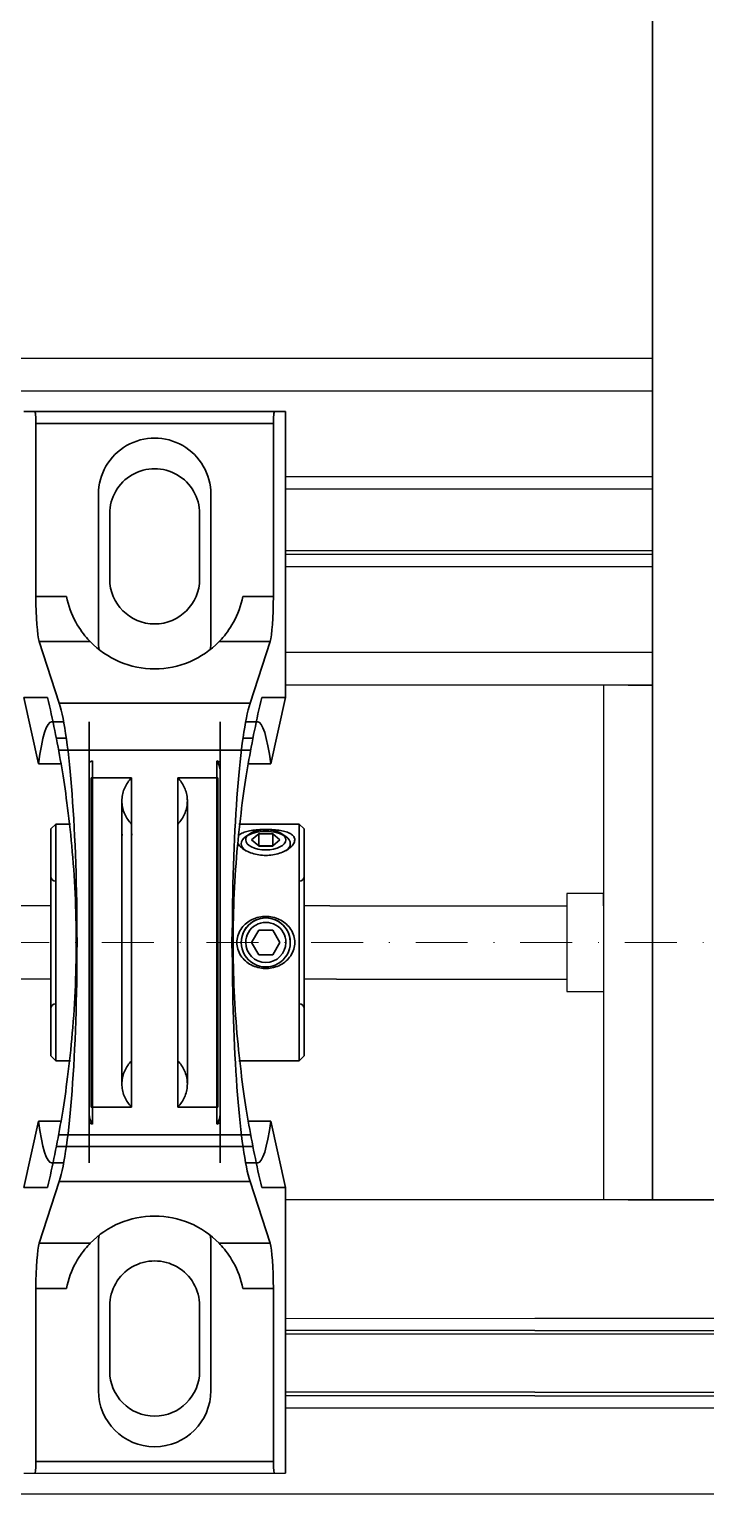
# Model space of a CAD drawing. Header units: millimetres. Extents: x -3183 to 3067, y 1033 to 2218.
# Drawn here: x -1580.4 to -1497.7, y 1729 to 1908.3 of the extents above; entities that cross this region are included whole.
import ezdxf

# ---------------------------------------------------------------- set-up
doc = ezdxf.new("R2010")
doc.units = ezdxf.units.MM
doc.linetypes.add('KRESKAKROPKA2', pattern=[12.7, 6.35, -3.175, 0, -3.175])
doc.layers.add('Kontury', color=7, linetype='Continuous', lineweight=35)
doc.layers.add('oś', color=7, linetype='KRESKAKROPKA2', lineweight=13)

msp = doc.modelspace()

# ---------------------------------------------------------------- linework, layer by layer
for p, q in [((-1504.18243, 1868.03585), (-1859.68243, 1868.03585)), ((-1504.18243, 1864.03585), (-1859.68243, 1864.03585)), ((-1504.18243, 1853.53585), (-1549.11076, 1853.53585)), ((-1504.18243, 1852.03585), (-1549.11076, 1852.03585)), ((-1504.18243, 1844.47824), (-1549.11076, 1844.47824)), ((-1504.18243, 1844.03585), (-1549.11076, 1844.03585)), ((-1504.18243, 1842.53585), (-1549.11076, 1842.53585)), ((-1504.18243, 1832.03585), (-1549.11076, 1832.03585)), ((-1510.18243, 1828.03585), (-1549.11076, 1828.03585)), ((-1507.18243, 1828.03585), (-1510.18243, 1828.03585)), ((-1510.18243, 1828.03585), (-1510.18243, 1765.03585)), ((-1510.18243, 1802.53585), (-1514.68243, 1802.53585)), ((-1514.68243, 1802.53585), (-1514.68243, 1790.53585)), ((-1510.18243, 1801.03585), (-1510.18243, 1802.53585)), ((-1577.81076, 1801.03585), (-1649.05806, 1801.03585)), ((-1543.67155, 1801.03585), (-1546.81076, 1801.03585)), ((-1543.67155, 1801.03585), (-1514.68243, 1801.03585)), ((-1577.81076, 1792.03585), (-1649.05806, 1792.03585)), ((-1542.85833, 1792.03585), (-1546.81076, 1792.03585)), ((-1542.85833, 1792.03585), (-1514.68243, 1792.03585)), ((-1514.68243, 1790.53585), (-1510.18243, 1790.53585)), ((-1518.57045, 1765.03585), (-1549.11076, 1765.03585)), ((-1510.18243, 1765.03585), (-1518.57045, 1765.03585)), ((-1507.18243, 1765.03585), (-1510.18243, 1765.03585)), ((-1518.57045, 1750.46956), (-1549.11076, 1750.44751)), ((-1447.51741, 1750.52085), (-1518.57045, 1750.46956)), ((-1518.57045, 1749.03585), (-1549.11076, 1749.03585)), ((-1549.11076, 1748.59346), (-1518.57045, 1748.59346)), ((-1518.57045, 1749.03585), (-1447.51741, 1749.03585)), ((-1518.57045, 1748.59346), (-1447.51741, 1748.59346)), ((-1518.57045, 1741.47824), (-1549.11076, 1741.47824)), ((-1518.57045, 1741.47824), (-1447.51741, 1741.47824)), ((-1518.57045, 1741.03585), (-1549.11076, 1741.03585)), ((-1549.11076, 1739.53585), (-1518.57045, 1739.53585)), ((-1518.57045, 1741.03585), (-1447.51741, 1741.03585)), ((-1518.57045, 1739.53585), (-1447.51741, 1739.53585)), ((-1581.11076, 1731.53585), (-1549.11076, 1731.53585)), ((-1629.3529, 1729.03585), (-1518.57045, 1729.03585)), ((-1518.57045, 1729.03585), (-1447.51741, 1729.03585))]:
    msp.add_line(p, q)
at = {"layer": 'Kontury'}
for p, q in [((-1504.18243, 1765.03585), (-1504.18243, 2142.31257)), ((-1579.78537, 1861.53585), (-1581.11076, 1861.53585)), ((-1579.78537, 1861.53585), (-1550.43615, 1861.53585)), ((-1549.11076, 1861.53585), (-1550.43615, 1861.53585)), ((-1549.11076, 1861.53585), (-1549.11076, 1826.53585)), ((-1579.63811, 1860.08585), (-1550.58342, 1860.08585)), ((-1579.63811, 1838.90605), (-1579.63811, 1860.08585)), ((-1550.58342, 1860.08585), (-1550.58342, 1838.90605)), ((-1571.98576, 1851.41085), (-1571.98576, 1851.41085)), ((-1571.98576, 1833.41085), (-1571.98576, 1851.41085)), ((-1558.23576, 1851.41085), (-1558.23576, 1851.41085)), ((-1558.23576, 1833.41085), (-1558.23576, 1851.41085)), ((-1570.61076, 1841.03585), (-1570.61076, 1849.03585)), ((-1570.61076, 1849.03585), (-1570.61076, 1849.03585)), ((-1559.61076, 1849.03585), (-1559.61076, 1841.03585)), ((-1559.61076, 1849.03585), (-1559.61076, 1849.03585)), ((-1570.61076, 1841.03585), (-1570.61076, 1841.03585)), ((-1559.61076, 1841.03585), (-1559.61076, 1841.03585)), ((-1579.63811, 1838.90605), (-1575.90261, 1838.90605)), ((-1575.81213, 1838.49042), (-1575.90261, 1838.90605)), ((-1575.7045, 1838.07421), (-1575.81213, 1838.49042)), ((-1575.58033, 1837.66123), (-1575.7045, 1838.07421)), ((-1554.51702, 1838.07421), (-1554.6412, 1837.66123)), ((-1554.4094, 1838.49042), (-1554.51702, 1838.07421)), ((-1554.31892, 1838.90605), (-1554.4094, 1838.49042)), ((-1554.31892, 1838.90605), (-1550.58342, 1838.90605)), ((-1575.44054, 1837.25509), (-1575.58033, 1837.66123)), ((-1575.28685, 1836.85895), (-1575.44054, 1837.25509)), ((-1575.1211, 1836.4759), (-1575.28685, 1836.85895)), ((-1574.94535, 1836.10841), (-1575.1211, 1836.4759)), ((-1574.76223, 1835.75866), (-1574.94535, 1836.10841)), ((-1555.27618, 1836.10841), (-1555.4593, 1835.75866)), ((-1555.10043, 1836.4759), (-1555.27618, 1836.10841)), ((-1554.93468, 1836.85895), (-1555.10043, 1836.4759)), ((-1554.78099, 1837.25509), (-1554.93468, 1836.85895)), ((-1554.6412, 1837.66123), (-1554.78099, 1837.25509)), ((-1574.57446, 1835.42884), (-1574.76223, 1835.75866)), ((-1574.38499, 1835.12079), (-1574.57446, 1835.42884)), ((-1574.19699, 1834.83583), (-1574.38499, 1835.12079)), ((-1574.01149, 1834.57233), (-1574.19699, 1834.83583)), ((-1573.82444, 1834.3224), (-1574.01149, 1834.57233)), ((-1573.63929, 1834.08861), (-1573.82444, 1834.3224)), ((-1556.39709, 1834.3224), (-1556.58224, 1834.08861)), ((-1556.21004, 1834.57233), (-1556.39709, 1834.3224)), ((-1556.02454, 1834.83583), (-1556.21004, 1834.57233)), ((-1555.83654, 1835.12079), (-1556.02454, 1834.83583)), ((-1555.64707, 1835.42884), (-1555.83654, 1835.12079)), ((-1555.4593, 1835.75866), (-1555.64707, 1835.42884)), ((-1579.22618, 1833.37449), (-1573.00402, 1833.37449)), ((-1576.79114, 1825.81496), (-1579.22618, 1833.37449)), ((-1573.46022, 1833.87443), (-1573.63929, 1834.08861)), ((-1573.29168, 1833.68248), (-1573.46022, 1833.87443)), ((-1573.13819, 1833.51518), (-1573.29168, 1833.68248)), ((-1573.00411, 1833.37455), (-1573.13819, 1833.51518)), ((-1571.98576, 1833.41085), (-1571.98576, 1833.41085)), ((-1558.23576, 1833.41085), (-1558.23576, 1833.41085)), ((-1557.08334, 1833.51518), (-1557.2175, 1833.37449)), ((-1557.2175, 1833.37449), (-1550.99535, 1833.37449)), ((-1556.92984, 1833.68248), (-1557.08334, 1833.51518)), ((-1556.76131, 1833.87443), (-1556.92984, 1833.68248)), ((-1556.58224, 1834.08861), (-1556.76131, 1833.87443)), ((-1550.99535, 1833.37449), (-1553.43039, 1825.81496)), ((-1504.18243, 1828.03585), (-1507.18243, 1828.03585)), ((-1581.11076, 1826.53585), (-1579.33683, 1818.40585)), ((-1578.21966, 1826.53585), (-1581.11076, 1826.53585)), ((-1576.79114, 1825.81496), (-1553.43039, 1825.81496)), ((-1549.11076, 1826.53585), (-1552.00187, 1826.53585)), ((-1550.88469, 1818.40585), (-1549.11076, 1826.53585)), ((-1577.72873, 1823.53585), (-1576.24477, 1823.53585)), ((-1573.11076, 1823.53585), (-1573.11076, 1769.53585)), ((-1557.11076, 1769.53585), (-1557.11076, 1823.53585)), ((-1553.97676, 1823.53585), (-1552.4928, 1823.53585)), ((-1575.91907, 1821.53585), (-1577.13726, 1821.53585)), ((-1576.86164, 1820.08585), (-1553.35988, 1820.08585)), ((-1553.08427, 1821.53585), (-1554.30246, 1821.53585)), ((-1576.56357, 1818.40585), (-1579.33683, 1818.40585)), ((-1576.4835, 1817.93135), (-1576.56357, 1818.40583)), ((-1572.71999, 1818.76982), (-1572.71999, 1774.30187)), ((-1572.71999, 1774.30187), (-1572.71999, 1818.76982)), ((-1557.50154, 1818.76982), (-1557.50154, 1774.30187)), ((-1557.50154, 1818.76982), (-1557.50154, 1774.30187)), ((-1553.65796, 1818.40583), (-1553.73803, 1817.93135)), ((-1550.88469, 1818.40585), (-1553.65796, 1818.40585)), ((-1576.40272, 1817.44149), (-1576.4835, 1817.93135)), ((-1576.3216, 1816.93735), (-1576.40272, 1817.44149)), ((-1576.24049, 1816.42021), (-1576.3216, 1816.93735)), ((-1576.15975, 1815.8914), (-1576.24049, 1816.42021)), ((-1573.11076, 1796.53585), (-1573.11076, 1817.58223)), ((-1572.86076, 1816.6927), (-1567.93919, 1816.6927)), ((-1572.86076, 1776.37899), (-1572.86076, 1816.6927)), ((-1568.1881, 1816.41966), (-1568.30283, 1816.27481)), ((-1568.0668, 1816.55906), (-1568.1881, 1816.41966)), ((-1567.93919, 1816.6927), (-1568.0668, 1816.55906)), ((-1567.93919, 1776.37899), (-1567.93919, 1816.6927)), ((-1567.93919, 1816.6927), (-1567.93919, 1776.37899)), ((-1562.28234, 1816.6927), (-1562.28234, 1776.37899)), ((-1562.15473, 1816.55906), (-1562.28234, 1816.6927)), ((-1562.28234, 1816.6927), (-1557.36076, 1816.6927)), ((-1562.28234, 1816.6927), (-1562.28234, 1776.37899)), ((-1562.03343, 1816.41966), (-1562.15473, 1816.55906)), ((-1561.9187, 1816.27481), (-1562.03343, 1816.41966)), ((-1561.06094, 1816.67885), (-1561.07036, 1816.67137)), ((-1561.05067, 1816.68591), (-1561.06094, 1816.67885)), ((-1561.03962, 1816.69251), (-1561.05067, 1816.68591)), ((-1561.02787, 1816.69865), (-1561.03962, 1816.69251)), ((-1561.01548, 1816.70431), (-1561.02787, 1816.69865)), ((-1561.00253, 1816.70945), (-1561.01548, 1816.70431)), ((-1560.62352, 1816.70526), (-1560.64304, 1816.71041)), ((-1560.60408, 1816.69963), (-1560.62352, 1816.70526)), ((-1560.58482, 1816.69354), (-1560.60408, 1816.69963)), ((-1560.56582, 1816.68699), (-1560.58482, 1816.69354)), ((-1560.54719, 1816.68002), (-1560.56582, 1816.68699)), ((-1560.52899, 1816.67263), (-1560.54719, 1816.68002)), ((-1557.36076, 1816.6927), (-1557.36076, 1776.37899)), ((-1557.11076, 1817.58223), (-1557.11076, 1796.53585)), ((-1553.98104, 1816.42021), (-1554.06178, 1815.8914)), ((-1553.89993, 1816.93735), (-1553.98104, 1816.42021)), ((-1553.81881, 1817.44149), (-1553.89993, 1816.93735)), ((-1553.73803, 1817.93135), (-1553.81881, 1817.44149)), ((-1576.07952, 1815.35078), (-1576.15975, 1815.8914)), ((-1575.99887, 1814.79092), (-1576.07952, 1815.35078)), ((-1575.91796, 1814.21108), (-1575.99887, 1814.79092)), ((-1569.04266, 1814.59927), (-1569.07241, 1814.4169)), ((-1569.00452, 1814.78008), (-1569.04266, 1814.59927)), ((-1568.95807, 1814.95893), (-1569.00452, 1814.78008)), ((-1568.90341, 1815.13544), (-1568.95807, 1814.95893)), ((-1568.84065, 1815.30924), (-1568.90341, 1815.13544)), ((-1568.76994, 1815.47996), (-1568.84065, 1815.30924)), ((-1568.69142, 1815.64723), (-1568.76994, 1815.47996)), ((-1568.60525, 1815.81069), (-1568.69142, 1815.64723)), ((-1568.51163, 1815.97001), (-1568.60525, 1815.81069)), ((-1568.41075, 1816.12482), (-1568.51163, 1815.97001)), ((-1568.30283, 1816.27481), (-1568.41075, 1816.12482)), ((-1561.81077, 1816.12482), (-1561.9187, 1816.27481)), ((-1561.7099, 1815.97001), (-1561.81077, 1816.12482)), ((-1561.61627, 1815.81069), (-1561.7099, 1815.97001)), ((-1561.53011, 1815.64723), (-1561.61627, 1815.81069)), ((-1561.45159, 1815.47996), (-1561.53011, 1815.64723)), ((-1561.38088, 1815.30924), (-1561.45159, 1815.47996)), ((-1561.31812, 1815.13544), (-1561.38088, 1815.30924)), ((-1561.26346, 1814.95893), (-1561.31812, 1815.13544)), ((-1561.21701, 1814.78008), (-1561.26346, 1814.95893)), ((-1561.17887, 1814.59927), (-1561.21701, 1814.78008)), ((-1561.14912, 1814.4169), (-1561.17887, 1814.59927)), ((-1554.22266, 1814.79092), (-1554.30357, 1814.21108)), ((-1554.14201, 1815.35078), (-1554.22266, 1814.79092)), ((-1554.06178, 1815.8914), (-1554.14201, 1815.35078)), ((-1575.83714, 1813.61186), (-1575.91796, 1814.21108)), ((-1575.75678, 1812.99393), (-1575.83714, 1813.61186)), ((-1575.67722, 1812.35809), (-1575.75678, 1812.99393)), ((-1569.1065, 1814.04901), (-1569.11076, 1813.86428)), ((-1569.11076, 1813.86428), (-1569.1065, 1813.67954)), ((-1569.11076, 1813.86428), (-1569.11076, 1779.20742)), ((-1569.11076, 1779.20742), (-1569.11076, 1813.86428)), ((-1569.0937, 1814.23335), (-1569.1065, 1814.04901)), ((-1569.1065, 1813.67954), (-1569.0937, 1813.4952)), ((-1569.07241, 1814.4169), (-1569.0937, 1814.23335)), ((-1569.0937, 1813.4952), (-1569.07241, 1813.31165)), ((-1569.07241, 1813.31165), (-1569.04266, 1813.12928)), ((-1569.04266, 1813.12928), (-1569.00452, 1812.94847)), ((-1569.00452, 1812.94847), (-1568.95807, 1812.76962)), ((-1561.26346, 1812.76962), (-1561.21701, 1812.94847)), ((-1561.21701, 1812.94847), (-1561.17887, 1813.12928)), ((-1561.17887, 1813.12928), (-1561.14912, 1813.31165)), ((-1561.12783, 1814.23335), (-1561.14912, 1814.4169)), ((-1561.14912, 1813.31165), (-1561.12783, 1813.4952)), ((-1561.11503, 1814.04901), (-1561.12783, 1814.23335)), ((-1561.12783, 1813.4952), (-1561.11503, 1813.67954)), ((-1561.11076, 1813.86428), (-1561.11503, 1814.04901)), ((-1561.11503, 1813.67954), (-1561.11076, 1813.86428)), ((-1561.11076, 1813.9922), (-1561.11035, 1814.00112)), ((-1561.11032, 1813.98299), (-1561.11076, 1813.9922)), ((-1561.11076, 1779.20742), (-1561.11076, 1813.86428)), ((-1561.11076, 1779.20742), (-1561.11076, 1813.86428)), ((-1561.11035, 1814.00112), (-1561.10909, 1814.01012)), ((-1561.10899, 1813.97366), (-1561.11032, 1813.98299)), ((-1561.10909, 1814.01012), (-1561.107, 1814.01918)), ((-1561.10677, 1813.96425), (-1561.10899, 1813.97366)), ((-1561.107, 1814.01918), (-1561.10406, 1814.02825)), ((-1561.10365, 1813.9548), (-1561.10677, 1813.96425)), ((-1561.10406, 1814.02825), (-1561.10028, 1814.03729)), ((-1561.09963, 1813.94535), (-1561.10365, 1813.9548)), ((-1561.10028, 1814.03729), (-1561.09564, 1814.04628)), ((-1561.09471, 1813.93595), (-1561.09963, 1813.94535)), ((-1561.09564, 1814.04628), (-1561.09015, 1814.05516)), ((-1561.08888, 1813.92663), (-1561.09471, 1813.93595)), ((-1554.46475, 1812.99393), (-1554.54431, 1812.35809)), ((-1554.38438, 1813.61186), (-1554.46475, 1812.99393)), ((-1554.30357, 1814.21108), (-1554.38438, 1813.61186)), ((-1577.21076, 1811.03585), (-1577.81076, 1810.43585)), ((-1577.21076, 1796.53585), (-1577.21076, 1811.03585)), ((-1577.21076, 1811.03585), (-1577.21076, 1796.53585)), ((-1575.41554, 1811.03585), (-1577.21076, 1811.03585)), ((-1575.59882, 1811.70512), (-1575.67722, 1812.35809)), ((-1575.52195, 1811.03585), (-1575.59882, 1811.70512)), ((-1575.45025, 1810.38204), (-1575.52195, 1811.03585)), ((-1568.95807, 1812.76962), (-1568.90341, 1812.59311)), ((-1568.90341, 1812.59311), (-1568.84065, 1812.41931)), ((-1568.84065, 1812.41931), (-1568.76994, 1812.24859)), ((-1568.76994, 1812.24859), (-1568.69142, 1812.08132)), ((-1568.69142, 1812.08132), (-1568.60525, 1811.91786)), ((-1568.60525, 1811.91786), (-1568.51163, 1811.75855)), ((-1568.51163, 1811.75855), (-1568.41075, 1811.60373)), ((-1568.41075, 1811.60373), (-1568.30283, 1811.45374)), ((-1568.30283, 1811.45374), (-1568.1881, 1811.30889)), ((-1568.1881, 1811.30889), (-1568.0668, 1811.16949)), ((-1568.0668, 1811.16949), (-1567.93919, 1811.03585)), ((-1567.93919, 1796.53585), (-1567.93919, 1811.03585)), ((-1567.93919, 1811.03585), (-1567.93919, 1796.53585)), ((-1562.28234, 1811.03585), (-1562.15473, 1811.16949)), ((-1562.28234, 1796.53585), (-1562.28234, 1811.03585)), ((-1562.28234, 1811.03585), (-1562.28234, 1796.53585)), ((-1562.15473, 1811.16949), (-1562.03343, 1811.30889)), ((-1562.03343, 1811.30889), (-1561.9187, 1811.45374)), ((-1561.9187, 1811.45374), (-1561.81077, 1811.60373)), ((-1561.81077, 1811.60373), (-1561.7099, 1811.75855)), ((-1561.7099, 1811.75855), (-1561.61627, 1811.91786)), ((-1561.61627, 1811.91786), (-1561.53011, 1812.08132)), ((-1561.53011, 1812.08132), (-1561.45159, 1812.24859)), ((-1561.45159, 1812.24859), (-1561.38088, 1812.41931)), ((-1561.38088, 1812.41931), (-1561.31812, 1812.59311)), ((-1561.31812, 1812.59311), (-1561.26346, 1812.76962)), ((-1547.41076, 1811.03585), (-1554.80599, 1811.03585)), ((-1554.69958, 1811.03585), (-1554.77128, 1810.38204)), ((-1554.6227, 1811.70512), (-1554.69958, 1811.03585)), ((-1554.54431, 1812.35809), (-1554.6227, 1811.70512)), ((-1547.41076, 1796.53585), (-1547.41076, 1811.03585)), ((-1547.41076, 1811.03585), (-1547.41076, 1796.53585)), ((-1546.81076, 1810.43585), (-1547.41076, 1811.03585)), ((-1577.81076, 1810.43585), (-1577.81076, 1796.53585)), ((-1575.38053, 1809.715), (-1575.45025, 1810.38204)), ((-1575.3131, 1809.03559), (-1575.38053, 1809.715)), ((-1569.19868, 1809.73081), (-1568.9997, 1809.7114)), ((-1568.00408, 1809.71741), (-1567.80782, 1809.73811)), ((-1554.841, 1809.715), (-1554.90843, 1809.03559)), ((-1554.7692, 1809.66887), (-1554.85519, 1809.58258)), ((-1554.77128, 1810.38204), (-1554.841, 1809.715)), ((-1554.66886, 1809.75003), (-1554.7692, 1809.66887)), ((-1554.55516, 1809.82585), (-1554.66886, 1809.75003)), ((-1554.4294, 1809.8961), (-1554.55516, 1809.82585)), ((-1554.29286, 1809.96062), (-1554.4294, 1809.8961)), ((-1554.14723, 1810.01936), (-1554.29286, 1809.96062)), ((-1553.99439, 1810.07239), (-1554.14723, 1810.01936)), ((-1553.83491, 1810.12014), (-1553.99439, 1810.07239)), ((-1553.51833, 1809.803), (-1553.96025, 1809.49051)), ((-1553.6648, 1810.16411), (-1553.83491, 1810.12014)), ((-1553.48453, 1810.20423), (-1553.6648, 1810.16411)), ((-1553.29516, 1810.24027), (-1553.48453, 1810.20423)), ((-1553.0979, 1810.27212), (-1553.29516, 1810.24027)), ((-1552.37679, 1809.84322), (-1553.24282, 1809.09322)), ((-1552.89412, 1810.29974), (-1553.0979, 1810.27212)), ((-1552.68519, 1810.32312), (-1552.89412, 1810.29974)), ((-1552.47246, 1810.3423), (-1552.68519, 1810.32312)), ((-1552.25748, 1810.35738), (-1552.47246, 1810.3423)), ((-1552.37679, 1808.32767), (-1552.37679, 1809.84322)), ((-1550.64474, 1809.84322), (-1552.37679, 1809.84322)), ((-1552.04185, 1810.36845), (-1552.25748, 1810.35738)), ((-1551.8272, 1810.37563), (-1552.04185, 1810.36845)), ((-1551.61522, 1810.37914), (-1551.8272, 1810.37563)), ((-1551.40631, 1810.37914), (-1551.61522, 1810.37914)), ((-1551.19433, 1810.37563), (-1551.40631, 1810.37914)), ((-1550.97968, 1810.36845), (-1551.19433, 1810.37563)), ((-1550.76405, 1810.35738), (-1550.97968, 1810.36845)), ((-1550.54907, 1810.3423), (-1550.76405, 1810.35738)), ((-1550.64474, 1808.32767), (-1550.64474, 1809.84322)), ((-1549.77871, 1809.09322), (-1550.64474, 1809.84322)), ((-1550.33634, 1810.32312), (-1550.54907, 1810.3423)), ((-1550.12741, 1810.29974), (-1550.33634, 1810.32312)), ((-1549.92363, 1810.27212), (-1550.12741, 1810.29974)), ((-1549.72637, 1810.24027), (-1549.92363, 1810.27212)), ((-1549.53699, 1810.20423), (-1549.72637, 1810.24027)), ((-1549.35673, 1810.16411), (-1549.53699, 1810.20423)), ((-1549.06127, 1809.49051), (-1549.5032, 1809.803)), ((-1549.18662, 1810.12014), (-1549.35673, 1810.16411)), ((-1549.02714, 1810.07239), (-1549.18662, 1810.12014)), ((-1548.8743, 1810.01936), (-1549.02714, 1810.07239)), ((-1548.72867, 1809.96062), (-1548.8743, 1810.01936)), ((-1548.59213, 1809.8961), (-1548.72867, 1809.96062)), ((-1548.46636, 1809.82585), (-1548.59213, 1809.8961)), ((-1548.35267, 1809.75003), (-1548.46636, 1809.82585)), ((-1548.25233, 1809.66887), (-1548.35267, 1809.75003)), ((-1548.16634, 1809.58258), (-1548.25233, 1809.66887)), ((-1548.09535, 1809.4916), (-1548.16634, 1809.58258)), ((-1548.03998, 1809.39648), (-1548.09535, 1809.4916)), ((-1548.00066, 1809.29781), (-1548.03998, 1809.39648)), ((-1547.97726, 1809.19643), (-1548.00066, 1809.29781)), ((-1546.81076, 1810.43585), (-1546.81076, 1796.53585)), ((-1575.24822, 1808.3447), (-1575.3131, 1809.03559)), ((-1575.18616, 1807.64328), (-1575.24822, 1808.3447)), ((-1575.12715, 1806.93231), (-1575.18616, 1807.64328)), ((-1555.03537, 1807.64328), (-1555.09438, 1806.93231)), ((-1554.9733, 1808.3447), (-1555.03537, 1807.64328)), ((-1554.90843, 1809.03559), (-1554.9733, 1808.3447)), ((-1554.94134, 1808.68509), (-1554.90859, 1808.62208)), ((-1554.90859, 1808.62208), (-1554.82792, 1808.50034)), ((-1554.82792, 1808.50034), (-1554.7304, 1808.37946)), ((-1554.7304, 1808.37946), (-1554.61693, 1808.26058)), ((-1554.61693, 1808.26058), (-1554.48893, 1808.14487)), ((-1554.48893, 1808.14487), (-1554.34796, 1808.03352)), ((-1554.34796, 1808.03352), (-1554.19582, 1807.92767)), ((-1554.19582, 1807.92767), (-1554.04703, 1807.83544)), ((-1554.04703, 1807.83544), (-1553.8922, 1807.74935)), ((-1553.8922, 1807.74935), (-1553.72804, 1807.66756)), ((-1553.72804, 1807.66756), (-1553.55359, 1807.58991)), ((-1553.55359, 1807.58991), (-1553.36986, 1807.51737)), ((-1553.36986, 1807.51737), (-1553.17795, 1807.45082)), ((-1553.24282, 1809.09322), (-1552.37679, 1808.34322)), ((-1553.17795, 1807.45082), (-1552.97914, 1807.39093)), ((-1552.37679, 1808.34322), (-1550.64474, 1808.34322)), ((-1552.37679, 1808.32767), (-1550.64474, 1808.32767)), ((-1550.64474, 1808.34322), (-1549.77871, 1809.09322)), ((-1550.04239, 1807.39093), (-1549.84358, 1807.45082)), ((-1549.84358, 1807.45082), (-1549.65167, 1807.51737)), ((-1549.65167, 1807.51737), (-1549.46794, 1807.58991)), ((-1549.46794, 1807.58991), (-1549.29349, 1807.66756)), ((-1549.29349, 1807.66756), (-1549.12933, 1807.74935)), ((-1549.12933, 1807.74935), (-1548.9745, 1807.83544)), ((-1549.06127, 1807.75846), (-1548.72913, 1807.99332)), ((-1548.9745, 1807.83544), (-1548.82571, 1807.92767)), ((-1548.82571, 1807.92767), (-1548.67357, 1808.03352)), ((-1548.67357, 1808.03352), (-1548.5326, 1808.14487)), ((-1548.5326, 1808.14487), (-1548.4046, 1808.26058)), ((-1548.4046, 1808.26058), (-1548.29113, 1808.37946)), ((-1548.29113, 1808.37946), (-1548.19361, 1808.50034)), ((-1548.19361, 1808.50034), (-1548.11294, 1808.62208)), ((-1548.11294, 1808.62208), (-1548.04986, 1808.74343)), ((-1548.04986, 1808.74343), (-1548.00502, 1808.86315)), ((-1548.00502, 1808.86315), (-1547.97834, 1808.98011)), ((-1547.97834, 1808.98011), (-1547.96951, 1809.09322)), ((-1547.96951, 1809.09322), (-1547.97726, 1809.19643)), ((-1575.07142, 1806.2126), (-1575.12715, 1806.93231)), ((-1575.01916, 1805.48496), (-1575.07142, 1806.2126)), ((-1555.15011, 1806.2126), (-1555.20236, 1805.48496)), ((-1555.09438, 1806.93231), (-1555.15011, 1806.2126)), ((-1552.97914, 1807.39093), (-1552.77477, 1807.33834)), ((-1552.77477, 1807.33834), (-1552.56609, 1807.29356)), ((-1552.56609, 1807.29356), (-1552.35455, 1807.25686)), ((-1552.35455, 1807.25686), (-1552.14168, 1807.22845)), ((-1552.14168, 1807.22845), (-1551.929, 1807.20847)), ((-1551.929, 1807.20847), (-1551.71815, 1807.19669)), ((-1551.71815, 1807.19669), (-1551.51076, 1807.19283)), ((-1551.51076, 1807.19283), (-1551.30337, 1807.19669)), ((-1551.30337, 1807.19669), (-1551.09252, 1807.20847)), ((-1551.09252, 1807.20847), (-1550.87985, 1807.22845)), ((-1550.87985, 1807.22845), (-1550.66697, 1807.25686)), ((-1550.66697, 1807.25686), (-1550.45544, 1807.29356)), ((-1550.45544, 1807.29356), (-1550.24676, 1807.33834)), ((-1550.24676, 1807.33834), (-1550.04239, 1807.39093)), ((-1577.21076, 1796.53585), (-1577.21076, 1804.03585)), ((-1577.21076, 1804.03585), (-1577.21076, 1796.53585)), ((-1574.97056, 1804.75046), (-1575.01916, 1805.48496)), ((-1574.92581, 1804.01014), (-1574.97056, 1804.75046)), ((-1574.88506, 1803.2651), (-1574.92581, 1804.01014)), ((-1555.29572, 1804.01014), (-1555.33647, 1803.2651)), ((-1555.25096, 1804.75046), (-1555.29572, 1804.01014)), ((-1555.20236, 1805.48496), (-1555.25096, 1804.75046)), ((-1547.41076, 1796.53585), (-1547.41076, 1804.03585)), ((-1547.41076, 1796.53585), (-1547.41076, 1804.03585)), ((-1574.84841, 1802.51647), (-1574.88506, 1803.2651)), ((-1574.81599, 1801.76537), (-1574.84841, 1802.51647)), ((-1555.37312, 1802.51647), (-1555.40554, 1801.76537)), ((-1555.33647, 1803.2651), (-1555.37312, 1802.51647)), ((-1574.78789, 1801.01293), (-1574.81599, 1801.76537)), ((-1574.76414, 1800.26029), (-1574.78789, 1801.01293)), ((-1574.74476, 1799.50864), (-1574.76414, 1800.26029)), ((-1555.45739, 1800.26029), (-1555.47677, 1799.50864)), ((-1555.43364, 1801.01293), (-1555.45739, 1800.26029)), ((-1555.40554, 1801.76537), (-1555.43364, 1801.01293)), ((-1574.72978, 1798.75917), (-1574.74476, 1799.50864)), ((-1574.71917, 1798.01307), (-1574.72978, 1798.75917)), ((-1555.49175, 1798.75917), (-1555.50236, 1798.01307)), ((-1555.47677, 1799.50864), (-1555.49175, 1798.75917)), ((-1554.45287, 1798.30476), (-1554.32096, 1798.47026)), ((-1554.32096, 1798.47026), (-1554.17995, 1798.62543)), ((-1554.17995, 1798.62543), (-1554.03163, 1798.76958)), ((-1554.03163, 1798.76958), (-1553.87734, 1798.90239)), ((-1553.87734, 1798.90239), (-1553.7135, 1799.02728)), ((-1553.7135, 1799.02728), (-1553.53962, 1799.14439)), ((-1553.53962, 1799.14439), (-1553.35668, 1799.25253)), ((-1553.35668, 1799.25253), (-1553.16576, 1799.35072)), ((-1553.16576, 1799.35072), (-1552.96815, 1799.43826)), ((-1552.96815, 1799.43826), (-1552.76511, 1799.51452)), ((-1552.76511, 1799.51452), (-1552.55791, 1799.579)), ((-1552.55791, 1799.579), (-1552.34794, 1799.63154)), ((-1552.34794, 1799.63154), (-1552.13671, 1799.67202)), ((-1552.13671, 1799.67202), (-1551.92571, 1799.70042)), ((-1551.92571, 1799.70042), (-1551.71653, 1799.71712)), ((-1551.71653, 1799.71712), (-1551.51076, 1799.72258)), ((-1551.51076, 1799.72258), (-1551.305, 1799.71712)), ((-1551.305, 1799.71712), (-1551.09582, 1799.70042)), ((-1551.09582, 1799.70042), (-1550.88482, 1799.67202)), ((-1550.88482, 1799.67202), (-1550.67359, 1799.63154)), ((-1550.67359, 1799.63154), (-1550.46362, 1799.579)), ((-1550.46362, 1799.579), (-1550.25642, 1799.51452)), ((-1550.25642, 1799.51452), (-1550.05338, 1799.43826)), ((-1550.05338, 1799.43826), (-1549.85577, 1799.35072)), ((-1549.85577, 1799.35072), (-1549.66485, 1799.25253)), ((-1549.66485, 1799.25253), (-1549.48191, 1799.14439)), ((-1549.48191, 1799.14439), (-1549.30803, 1799.02728)), ((-1549.30803, 1799.02728), (-1549.14419, 1798.90239)), ((-1549.14419, 1798.90239), (-1548.9899, 1798.76958)), ((-1548.9899, 1798.76958), (-1548.84157, 1798.62543)), ((-1548.84157, 1798.62543), (-1548.70057, 1798.47026)), ((-1548.70057, 1798.47026), (-1548.56866, 1798.30476)), ((-1574.71285, 1797.27156), (-1574.71917, 1798.01307)), ((-1574.71076, 1796.53585), (-1574.71285, 1797.27156)), ((-1569.15385, 1796.71635), (-1569.14481, 1796.69732)), ((-1569.14481, 1796.69732), (-1569.1368, 1796.67779)), ((-1569.1368, 1796.67779), (-1569.12988, 1796.65786)), ((-1569.12988, 1796.65786), (-1569.12402, 1796.63764)), ((-1555.66076, 1796.53585), (-1555.65931, 1796.73966)), ((-1555.65931, 1796.73966), (-1555.65501, 1796.94427)), ((-1555.65501, 1796.94427), (-1555.64777, 1797.14957)), ((-1555.64777, 1797.14957), (-1555.6374, 1797.35547)), ((-1555.6374, 1797.35547), (-1555.62418, 1797.56191)), ((-1555.62418, 1797.56191), (-1555.60799, 1797.76878)), ((-1555.50868, 1797.27156), (-1555.51076, 1796.53585)), ((-1555.50236, 1798.01307), (-1555.50868, 1797.27156)), ((-1555.05201, 1796.53585), (-1555.04458, 1796.74072)), ((-1555.04458, 1796.74072), (-1555.02211, 1796.94717)), ((-1555.02211, 1796.94717), (-1554.98436, 1797.15352)), ((-1554.98436, 1797.15352), (-1554.93119, 1797.35813)), ((-1554.93119, 1797.35813), (-1554.86297, 1797.55946)), ((-1554.86297, 1797.55946), (-1554.78029, 1797.75607)), ((-1554.78029, 1797.75607), (-1554.68374, 1797.94654)), ((-1554.68374, 1797.94654), (-1554.5742, 1798.12981)), ((-1554.5742, 1798.12981), (-1554.45287, 1798.30476)), ((-1553.24282, 1796.53585), (-1552.37679, 1798.03585)), ((-1552.37679, 1798.03585), (-1552.37679, 1798.03585)), ((-1552.37679, 1798.03585), (-1550.64474, 1798.03585)), ((-1550.64474, 1798.03585), (-1550.64474, 1798.03585)), ((-1550.64474, 1798.03585), (-1549.77871, 1796.53585)), ((-1548.56866, 1798.30476), (-1548.44733, 1798.12981)), ((-1548.44733, 1798.12981), (-1548.33779, 1797.94654)), ((-1548.33779, 1797.94654), (-1548.24123, 1797.75607)), ((-1548.24123, 1797.75607), (-1548.15856, 1797.55946)), ((-1548.15856, 1797.55946), (-1548.09034, 1797.35813)), ((-1548.09034, 1797.35813), (-1548.03717, 1797.15352)), ((-1548.03717, 1797.15352), (-1547.99942, 1796.94717)), ((-1547.99942, 1796.94717), (-1547.97695, 1796.74072)), ((-1547.97695, 1796.74072), (-1547.96951, 1796.53585)), ((-1577.81076, 1796.53585), (-1577.81076, 1782.63585)), ((-1577.21076, 1789.03585), (-1577.21076, 1796.53585)), ((-1577.21076, 1796.53585), (-1577.21076, 1789.03585)), ((-1577.21076, 1796.53585), (-1577.21076, 1782.03585)), ((-1577.21076, 1782.03585), (-1577.21076, 1796.53585)), ((-1574.72978, 1794.31253), (-1574.71917, 1795.05863)), ((-1574.71917, 1795.05863), (-1574.71285, 1795.80014)), ((-1574.71285, 1795.80014), (-1574.71076, 1796.53585)), ((-1573.11076, 1775.48947), (-1573.11076, 1796.53585)), ((-1569.14372, 1796.37687), (-1569.15248, 1796.35807)), ((-1569.13597, 1796.39614), (-1569.14372, 1796.37687)), ((-1569.12926, 1796.41578), (-1569.13597, 1796.39614)), ((-1569.1236, 1796.4357), (-1569.12926, 1796.41578)), ((-1569.12402, 1796.63764), (-1569.11924, 1796.61723)), ((-1569.11897, 1796.45579), (-1569.1236, 1796.4357)), ((-1569.11924, 1796.61723), (-1569.11553, 1796.59674)), ((-1569.11537, 1796.47595), (-1569.11897, 1796.45579)), ((-1569.11553, 1796.59674), (-1569.11288, 1796.57628)), ((-1569.11281, 1796.49608), (-1569.11537, 1796.47595)), ((-1569.11288, 1796.57628), (-1569.11129, 1796.55594)), ((-1569.11128, 1796.51608), (-1569.11281, 1796.49608)), ((-1569.11129, 1796.55594), (-1569.11076, 1796.53585)), ((-1569.11076, 1796.53585), (-1569.11128, 1796.51608)), ((-1567.93919, 1782.03585), (-1567.93919, 1796.53585)), ((-1567.93919, 1796.53585), (-1567.93919, 1782.03585)), ((-1562.28234, 1796.53585), (-1562.28234, 1782.03585)), ((-1562.28234, 1782.03585), (-1562.28234, 1796.53585)), ((-1557.11076, 1796.53585), (-1557.11076, 1775.48947)), ((-1555.65931, 1796.33203), (-1555.66076, 1796.53585)), ((-1555.65501, 1796.12743), (-1555.65931, 1796.33203)), ((-1555.64777, 1795.92213), (-1555.65501, 1796.12743)), ((-1555.63758, 1795.71621), (-1555.64777, 1795.92213)), ((-1555.62418, 1795.50979), (-1555.63758, 1795.71621)), ((-1555.60825, 1795.30289), (-1555.62418, 1795.50979)), ((-1555.51076, 1796.53585), (-1555.50868, 1795.80014)), ((-1555.50868, 1795.80014), (-1555.50236, 1795.05863)), ((-1555.50236, 1795.05863), (-1555.49175, 1794.31253)), ((-1555.04427, 1796.32678), (-1555.05201, 1796.53585)), ((-1555.02087, 1796.1161), (-1555.04427, 1796.32678)), ((-1554.98155, 1795.90559), (-1555.02087, 1796.1161)), ((-1554.92618, 1795.69699), (-1554.98155, 1795.90559)), ((-1554.85519, 1795.49193), (-1554.92618, 1795.69699)), ((-1554.7692, 1795.29195), (-1554.85519, 1795.49193)), ((-1554.66886, 1795.09851), (-1554.7692, 1795.29195)), ((-1554.55516, 1794.91273), (-1554.66886, 1795.09851)), ((-1554.4294, 1794.7358), (-1554.55516, 1794.91273)), ((-1553.24282, 1796.53585), (-1553.24282, 1796.53585)), ((-1552.37679, 1795.03585), (-1553.24282, 1796.53585)), ((-1552.37679, 1795.03585), (-1552.37679, 1795.03585)), ((-1550.64474, 1795.03585), (-1552.37679, 1795.03585)), ((-1549.77871, 1796.53585), (-1550.64474, 1795.03585)), ((-1550.64474, 1795.03585), (-1550.64474, 1795.03585)), ((-1549.77871, 1796.53585), (-1549.77871, 1796.53585)), ((-1548.46636, 1794.91273), (-1548.59213, 1794.7358)), ((-1548.35267, 1795.09851), (-1548.46636, 1794.91273)), ((-1548.25233, 1795.29195), (-1548.35267, 1795.09851)), ((-1548.16634, 1795.49193), (-1548.25233, 1795.29195)), ((-1548.09535, 1795.69699), (-1548.16634, 1795.49193)), ((-1548.03998, 1795.90559), (-1548.09535, 1795.69699)), ((-1548.00066, 1796.1161), (-1548.03998, 1795.90559)), ((-1547.97726, 1796.32678), (-1548.00066, 1796.1161)), ((-1547.96951, 1796.53585), (-1547.97726, 1796.32678)), ((-1547.41076, 1796.53585), (-1547.41076, 1789.03585)), ((-1547.41076, 1789.03585), (-1547.41076, 1796.53585)), ((-1547.41076, 1796.53585), (-1547.41076, 1782.03585)), ((-1547.41076, 1782.03585), (-1547.41076, 1796.53585)), ((-1546.81076, 1796.53585), (-1546.81076, 1782.63585)), ((-1574.76414, 1792.8114), (-1574.74476, 1793.56305)), ((-1574.74476, 1793.56305), (-1574.72978, 1794.31253)), ((-1555.49175, 1794.31253), (-1555.47677, 1793.56305)), ((-1555.47677, 1793.56305), (-1555.45739, 1792.8114)), ((-1554.29286, 1794.5689), (-1554.4294, 1794.7358)), ((-1554.14723, 1794.41292), (-1554.29286, 1794.5689)), ((-1553.99439, 1794.26857), (-1554.14723, 1794.41292)), ((-1553.83491, 1794.13548), (-1553.99439, 1794.26857)), ((-1553.6648, 1794.01011), (-1553.83491, 1794.13548)), ((-1553.48453, 1793.8932), (-1553.6648, 1794.01011)), ((-1553.29516, 1793.78597), (-1553.48453, 1793.8932)), ((-1553.0979, 1793.68937), (-1553.29516, 1793.78597)), ((-1552.89412, 1793.60408), (-1553.0979, 1793.68937)), ((-1552.68519, 1793.53077), (-1552.89412, 1793.60408)), ((-1552.47246, 1793.4698), (-1552.68519, 1793.53077)), ((-1552.25748, 1793.42132), (-1552.47246, 1793.4698)), ((-1552.04185, 1793.38545), (-1552.25748, 1793.42132)), ((-1551.8272, 1793.36201), (-1552.04185, 1793.38545)), ((-1551.61522, 1793.35053), (-1551.8272, 1793.36201)), ((-1551.40631, 1793.35053), (-1551.61522, 1793.35053)), ((-1551.19433, 1793.36201), (-1551.40631, 1793.35053)), ((-1550.97968, 1793.38545), (-1551.19433, 1793.36201)), ((-1550.76405, 1793.42132), (-1550.97968, 1793.38545)), ((-1550.54907, 1793.4698), (-1550.76405, 1793.42132)), ((-1550.33634, 1793.53077), (-1550.54907, 1793.4698)), ((-1550.12741, 1793.60408), (-1550.33634, 1793.53077)), ((-1549.92363, 1793.68937), (-1550.12741, 1793.60408)), ((-1549.72637, 1793.78597), (-1549.92363, 1793.68937)), ((-1549.53699, 1793.8932), (-1549.72637, 1793.78597)), ((-1549.35673, 1794.01011), (-1549.53699, 1793.8932)), ((-1549.18662, 1794.13548), (-1549.35673, 1794.01011)), ((-1549.02714, 1794.26857), (-1549.18662, 1794.13548)), ((-1548.8743, 1794.41292), (-1549.02714, 1794.26857)), ((-1548.72867, 1794.5689), (-1548.8743, 1794.41292)), ((-1548.59213, 1794.7358), (-1548.72867, 1794.5689)), ((-1574.84841, 1790.55523), (-1574.81599, 1791.30632)), ((-1574.81599, 1791.30632), (-1574.78789, 1792.05877)), ((-1574.78789, 1792.05877), (-1574.76414, 1792.8114)), ((-1555.45739, 1792.8114), (-1555.43364, 1792.05877)), ((-1555.43364, 1792.05877), (-1555.40554, 1791.30632)), ((-1555.40554, 1791.30632), (-1555.37312, 1790.55523)), ((-1574.92581, 1789.06155), (-1574.88506, 1789.80659)), ((-1574.88506, 1789.80659), (-1574.84841, 1790.55523)), ((-1555.37312, 1790.55523), (-1555.33647, 1789.80659)), ((-1555.33647, 1789.80659), (-1555.29572, 1789.06155)), ((-1575.01916, 1787.58674), (-1574.97056, 1788.32124)), ((-1574.97056, 1788.32124), (-1574.92581, 1789.06155)), ((-1555.29572, 1789.06155), (-1555.25096, 1788.32124)), ((-1555.25096, 1788.32124), (-1555.20236, 1787.58674)), ((-1575.18616, 1785.42842), (-1575.12715, 1786.13939)), ((-1575.12715, 1786.13939), (-1575.07142, 1786.8591)), ((-1575.07142, 1786.8591), (-1575.01916, 1787.58674)), ((-1561.11076, 1786.45742), (-1561.11035, 1786.47289)), ((-1561.11076, 1784.95731), (-1561.11076, 1786.45742)), ((-1561.11031, 1786.44125), (-1561.11076, 1786.45742)), ((-1561.11035, 1786.47289), (-1561.10909, 1786.48854)), ((-1561.10893, 1786.42489), (-1561.11031, 1786.44125)), ((-1561.10909, 1786.48854), (-1561.107, 1786.50431)), ((-1561.10664, 1786.40843), (-1561.10893, 1786.42489)), ((-1561.107, 1786.50431), (-1561.10406, 1786.52013)), ((-1561.10343, 1786.39193), (-1561.10664, 1786.40843)), ((-1561.10406, 1786.52013), (-1561.10028, 1786.53595)), ((-1561.09928, 1786.37548), (-1561.10343, 1786.39193)), ((-1561.10028, 1786.53595), (-1561.09564, 1786.55169)), ((-1561.09421, 1786.35914), (-1561.09928, 1786.37548)), ((-1561.09564, 1786.55169), (-1561.09015, 1786.56728)), ((-1561.0882, 1786.34299), (-1561.09421, 1786.35914)), ((-1561.09015, 1786.56728), (-1561.08381, 1786.58268)), ((-1555.20236, 1787.58674), (-1555.15011, 1786.8591)), ((-1555.15011, 1786.8591), (-1555.09438, 1786.13939)), ((-1555.09438, 1786.13939), (-1555.03537, 1785.42842)), ((-1575.3131, 1784.03611), (-1575.24822, 1784.727)), ((-1575.24822, 1784.727), (-1575.18616, 1785.42842)), ((-1561.11024, 1784.97477), (-1561.11076, 1784.95731)), ((-1561.11076, 1784.95731), (-1561.11025, 1784.94024)), ((-1561.11025, 1784.94024), (-1561.10872, 1784.92307)), ((-1561.10865, 1784.99252), (-1561.11024, 1784.97477)), ((-1561.10872, 1784.92307), (-1561.10615, 1784.90588)), ((-1561.106, 1785.0105), (-1561.10865, 1784.99252)), ((-1561.10615, 1784.90588), (-1561.10256, 1784.88876)), ((-1561.10229, 1785.0286), (-1561.106, 1785.0105)), ((-1555.03537, 1785.42842), (-1554.9733, 1784.727)), ((-1554.9733, 1784.727), (-1554.90843, 1784.03611)), ((-1577.81076, 1782.63585), (-1577.21076, 1782.03585)), ((-1575.52195, 1782.03585), (-1575.45025, 1782.68966)), ((-1575.45025, 1782.68966), (-1575.38053, 1783.3567)), ((-1575.38053, 1783.3567), (-1575.3131, 1784.03611)), ((-1554.90843, 1784.03611), (-1554.841, 1783.3567)), ((-1554.841, 1783.3567), (-1554.77128, 1782.68966)), ((-1554.77128, 1782.68966), (-1554.69958, 1782.03585)), ((-1547.41076, 1782.03585), (-1546.81076, 1782.63585)), ((-1577.21076, 1782.03585), (-1575.41554, 1782.03585)), ((-1575.75678, 1780.07776), (-1575.67722, 1780.71361)), ((-1575.67722, 1780.71361), (-1575.59882, 1781.36657)), ((-1575.59882, 1781.36657), (-1575.52195, 1782.03585)), ((-1568.84065, 1780.65239), (-1568.90341, 1780.47859)), ((-1568.76994, 1780.82311), (-1568.84065, 1780.65239)), ((-1568.69142, 1780.99037), (-1568.76994, 1780.82311)), ((-1568.60525, 1781.15384), (-1568.69142, 1780.99037)), ((-1568.51163, 1781.31315), (-1568.60525, 1781.15384)), ((-1568.41075, 1781.46797), (-1568.51163, 1781.31315)), ((-1568.30283, 1781.61796), (-1568.41075, 1781.46797)), ((-1568.1881, 1781.76281), (-1568.30283, 1781.61796)), ((-1568.0668, 1781.9022), (-1568.1881, 1781.76281)), ((-1567.93919, 1782.03585), (-1568.0668, 1781.9022)), ((-1562.15473, 1781.9022), (-1562.28234, 1782.03585)), ((-1562.03343, 1781.76281), (-1562.15473, 1781.9022)), ((-1561.9187, 1781.61796), (-1562.03343, 1781.76281)), ((-1561.81077, 1781.46797), (-1561.9187, 1781.61796)), ((-1561.7099, 1781.31315), (-1561.81077, 1781.46797)), ((-1561.61627, 1781.15384), (-1561.7099, 1781.31315)), ((-1561.53011, 1780.99037), (-1561.61627, 1781.15384)), ((-1561.45159, 1780.82311), (-1561.53011, 1780.99037)), ((-1561.38088, 1780.65239), (-1561.45159, 1780.82311)), ((-1561.31812, 1780.47859), (-1561.38088, 1780.65239)), ((-1554.80599, 1782.03585), (-1547.41076, 1782.03585)), ((-1554.69958, 1782.03585), (-1554.6227, 1781.36657)), ((-1554.6227, 1781.36657), (-1554.54431, 1780.71361)), ((-1554.54431, 1780.71361), (-1554.46475, 1780.07776)), ((-1575.99887, 1778.28078), (-1575.91796, 1778.86062)), ((-1575.91796, 1778.86062), (-1575.83714, 1779.45984)), ((-1575.83714, 1779.45984), (-1575.75678, 1780.07776)), ((-1569.1065, 1779.39215), (-1569.11076, 1779.20742)), ((-1569.11076, 1779.20742), (-1569.1065, 1779.02269)), ((-1569.0937, 1779.57649), (-1569.1065, 1779.39215)), ((-1569.1065, 1779.02269), (-1569.0937, 1778.83835)), ((-1569.07241, 1779.76005), (-1569.0937, 1779.57649)), ((-1569.0937, 1778.83835), (-1569.07241, 1778.6548)), ((-1569.04266, 1779.94242), (-1569.07241, 1779.76005)), ((-1569.00452, 1780.12322), (-1569.04266, 1779.94242)), ((-1568.95807, 1780.30207), (-1569.00452, 1780.12322)), ((-1568.90341, 1780.47859), (-1568.95807, 1780.30207)), ((-1561.26346, 1780.30207), (-1561.31812, 1780.47859)), ((-1561.21701, 1780.12322), (-1561.26346, 1780.30207)), ((-1561.17887, 1779.94242), (-1561.21701, 1780.12322)), ((-1561.14912, 1779.76005), (-1561.17887, 1779.94242)), ((-1561.12783, 1779.57649), (-1561.14912, 1779.76005)), ((-1561.14912, 1778.6548), (-1561.12783, 1778.83835)), ((-1561.11503, 1779.39215), (-1561.12783, 1779.57649)), ((-1561.12783, 1778.83835), (-1561.11503, 1779.02269)), ((-1561.11076, 1779.20742), (-1561.11503, 1779.39215)), ((-1561.11503, 1779.02269), (-1561.11076, 1779.20742)), ((-1554.46475, 1780.07776), (-1554.38438, 1779.45984)), ((-1554.38438, 1779.45984), (-1554.30357, 1778.86062)), ((-1554.30357, 1778.86062), (-1554.22266, 1778.28078)), ((-1576.24049, 1776.65149), (-1576.15975, 1777.1803)), ((-1576.15975, 1777.1803), (-1576.07952, 1777.72091)), ((-1576.07952, 1777.72091), (-1575.99887, 1778.28078)), ((-1569.07241, 1778.6548), (-1569.04266, 1778.47242)), ((-1569.04266, 1778.47242), (-1569.00452, 1778.29162)), ((-1569.00452, 1778.29162), (-1568.95807, 1778.11277)), ((-1568.95807, 1778.11277), (-1568.90341, 1777.93626)), ((-1568.90341, 1777.93626), (-1568.84065, 1777.76246)), ((-1568.84065, 1777.76246), (-1568.76994, 1777.59174)), ((-1568.76994, 1777.59174), (-1568.69142, 1777.42447)), ((-1568.69142, 1777.42447), (-1568.60525, 1777.261)), ((-1568.60525, 1777.261), (-1568.51163, 1777.10169)), ((-1568.51163, 1777.10169), (-1568.41075, 1776.94688)), ((-1568.41075, 1776.94688), (-1568.30283, 1776.79688)), ((-1561.9187, 1776.79688), (-1561.81077, 1776.94688)), ((-1561.81077, 1776.94688), (-1561.7099, 1777.10169)), ((-1561.7099, 1777.10169), (-1561.61627, 1777.261)), ((-1561.61627, 1777.261), (-1561.53011, 1777.42447)), ((-1561.53011, 1777.42447), (-1561.45159, 1777.59174)), ((-1561.45159, 1777.59174), (-1561.38088, 1777.76246)), ((-1561.38088, 1777.76246), (-1561.31812, 1777.93626)), ((-1561.31812, 1777.93626), (-1561.26346, 1778.11277)), ((-1561.26346, 1778.11277), (-1561.21701, 1778.29162)), ((-1561.21701, 1778.29162), (-1561.17887, 1778.47242)), ((-1561.17887, 1778.47242), (-1561.14912, 1778.6548)), ((-1554.22266, 1778.28078), (-1554.14201, 1777.72091)), ((-1554.14201, 1777.72091), (-1554.06178, 1777.1803)), ((-1554.06178, 1777.1803), (-1553.98104, 1776.65149)), ((-1576.56357, 1774.66587), (-1576.4835, 1775.14034)), ((-1576.4835, 1775.14034), (-1576.40272, 1775.63021)), ((-1576.40272, 1775.63021), (-1576.3216, 1776.13435)), ((-1576.3216, 1776.13435), (-1576.24049, 1776.65149)), ((-1567.93919, 1776.37899), (-1572.86076, 1776.37899)), ((-1568.30283, 1776.79688), (-1568.1881, 1776.65204)), ((-1568.1881, 1776.65204), (-1568.0668, 1776.51264)), ((-1568.0668, 1776.51264), (-1567.93919, 1776.37899)), ((-1562.28234, 1776.37899), (-1562.15473, 1776.51264)), ((-1557.36076, 1776.37899), (-1562.28234, 1776.37899)), ((-1562.15473, 1776.51264), (-1562.03343, 1776.65204)), ((-1562.03343, 1776.65204), (-1561.9187, 1776.79688)), ((-1553.98104, 1776.65149), (-1553.89993, 1776.13435)), ((-1553.89993, 1776.13435), (-1553.81881, 1775.63021)), ((-1553.81881, 1775.63021), (-1553.73803, 1775.14034)), ((-1553.73803, 1775.14034), (-1553.65796, 1774.66587)), ((-1579.33683, 1774.66585), (-1581.11076, 1766.53585)), ((-1579.33683, 1774.66585), (-1576.56357, 1774.66585)), ((-1553.65796, 1774.66585), (-1550.88469, 1774.66585)), ((-1549.11076, 1766.53585), (-1550.88469, 1774.66585)), ((-1576.86164, 1772.98585), (-1553.35988, 1772.98585)), ((-1577.13726, 1771.53585), (-1553.08427, 1771.53585)), ((-1576.24477, 1769.53585), (-1577.72873, 1769.53585)), ((-1552.4928, 1769.53585), (-1553.97676, 1769.53585)), ((-1581.11076, 1766.53585), (-1578.21966, 1766.53585)), ((-1579.22618, 1759.69721), (-1576.79114, 1767.25674)), ((-1576.79114, 1767.25674), (-1553.43039, 1767.25674)), ((-1553.43039, 1767.25674), (-1550.99535, 1759.69721)), ((-1552.00187, 1766.53585), (-1549.11076, 1766.53585)), ((-1549.11076, 1766.53585), (-1549.11076, 1731.53585)), ((-1507.18243, 1765.03585), (-1472.18243, 1765.03585)), ((-1579.22618, 1759.69721), (-1573.00402, 1759.69721)), ((-1573.63929, 1758.98309), (-1573.46022, 1759.19731)), ((-1573.46022, 1759.19731), (-1573.29168, 1759.38922)), ((-1573.29168, 1759.38922), (-1573.13819, 1759.55652)), ((-1573.13819, 1759.55652), (-1573.00402, 1759.69721)), ((-1571.98576, 1759.66085), (-1571.98576, 1759.66085)), ((-1571.98576, 1759.66085), (-1571.98576, 1741.66085)), ((-1558.23576, 1759.66085), (-1558.23576, 1759.66085)), ((-1558.23576, 1759.66085), (-1558.23576, 1741.66085)), ((-1557.2175, 1759.69721), (-1550.99535, 1759.69721)), ((-1557.21742, 1759.69715), (-1557.08334, 1759.55652)), ((-1557.08334, 1759.55652), (-1556.92984, 1759.38922)), ((-1556.92984, 1759.38922), (-1556.76131, 1759.19727)), ((-1556.76131, 1759.19727), (-1556.58224, 1758.98309)), ((-1574.94535, 1756.96329), (-1574.76223, 1757.31304)), ((-1574.76223, 1757.31304), (-1574.57446, 1757.64286)), ((-1574.57446, 1757.64286), (-1574.38499, 1757.95091)), ((-1574.38499, 1757.95091), (-1574.19699, 1758.23587)), ((-1574.19699, 1758.23587), (-1574.01149, 1758.49937)), ((-1574.01149, 1758.49937), (-1573.82444, 1758.7493)), ((-1573.82444, 1758.7493), (-1573.63929, 1758.98309)), ((-1556.58224, 1758.98309), (-1556.39709, 1758.7493)), ((-1556.39709, 1758.7493), (-1556.21004, 1758.49937)), ((-1556.21004, 1758.49937), (-1556.02454, 1758.23587)), ((-1556.02454, 1758.23587), (-1555.83654, 1757.95091)), ((-1555.83654, 1757.95091), (-1555.64707, 1757.64286)), ((-1555.64707, 1757.64286), (-1555.4593, 1757.31304)), ((-1555.4593, 1757.31304), (-1555.27618, 1756.96329)), ((-1575.58033, 1755.41047), (-1575.44054, 1755.81661)), ((-1575.44054, 1755.81661), (-1575.28685, 1756.21274)), ((-1575.28685, 1756.21274), (-1575.12109, 1756.59579)), ((-1575.12109, 1756.59579), (-1574.94535, 1756.96329)), ((-1555.27618, 1756.96329), (-1555.10044, 1756.59579)), ((-1555.10044, 1756.59579), (-1554.93468, 1756.21274)), ((-1554.93468, 1756.21274), (-1554.78099, 1755.81661)), ((-1554.78099, 1755.81661), (-1554.64119, 1755.41047)), ((-1579.63811, 1754.16565), (-1575.90261, 1754.16565)), ((-1579.63811, 1732.98585), (-1579.63811, 1754.16565)), ((-1575.90261, 1754.16565), (-1575.81213, 1754.58128)), ((-1575.81213, 1754.58128), (-1575.7045, 1754.99749)), ((-1575.7045, 1754.99749), (-1575.58033, 1755.41047)), ((-1554.64119, 1755.41047), (-1554.51702, 1754.99749)), ((-1554.51702, 1754.99749), (-1554.4094, 1754.58128)), ((-1554.4094, 1754.58128), (-1554.31892, 1754.16565)), ((-1554.31892, 1754.16565), (-1550.58342, 1754.16565)), ((-1550.58342, 1754.16565), (-1550.58342, 1732.98585)), ((-1570.61076, 1744.03585), (-1570.61076, 1752.03585)), ((-1570.61076, 1752.03585), (-1570.61076, 1752.03585)), ((-1559.61076, 1752.03585), (-1559.61076, 1744.03585)), ((-1559.61076, 1752.03585), (-1559.61076, 1752.03585)), ((-1570.61076, 1744.03585), (-1570.61076, 1744.03585)), ((-1559.61076, 1744.03585), (-1559.61076, 1744.03585)), ((-1571.98576, 1741.66085), (-1571.98576, 1741.66085)), ((-1558.23576, 1741.66085), (-1558.23576, 1741.66085)), ((-1579.63811, 1732.98585), (-1550.58342, 1732.98585))]:
    msp.add_line(p, q, dxfattribs=at)
for centre, radius, start, end in [((-1565.11076, 1851.41085), 6.875, 0, 180.0000198), ((-1565.11076, 1849.03585), 5.5, 0, 180.0000198), ((-1565.11076, 1841.03585), 5.5, 180.0000198, 0), ((-1565.11076, 1833.41085), 6.875, 180.0000198, 188.5535228), ((-1565.11076, 1833.41085), 6.875, 351.4464772, 0), ((-1565.11076, 1796.53585), 23.5, 108.8926916, 109.9028162), ((-1565.11076, 1796.53585), 23.5, 70.0972036, 71.1072709), ((-1559.11076, 1817.58223), 2, 0, 36.4269377), ((-1577.21076, 1804.63585), 0.6, 179.9999626, 269.9999614), ((-1547.41076, 1804.63585), 0.6, 270.000076, 0.0000573), ((-1551.51076, 1796.53585), 3, 0, 180.0000198), ((-1551.51076, 1796.53585), 3, 0, 179.9999802), ((-1551.51076, 1796.53585), 2.45875, 0, 180.0000198), ((-1551.51076, 1796.53585), 2.45875, 0, 180.0000198), ((-1551.51076, 1796.53585), 3, 179.9999802, 0), ((-1551.51076, 1796.53585), 3, 179.9999802, 0), ((-1551.51076, 1796.53585), 2.45875, 180.0000198, 0), ((-1551.51076, 1796.53585), 2.45875, 180.0000198, 0), ((-1577.21076, 1788.43585), 0.6, 90.0000386, 180.0000374), ((-1547.41076, 1788.43585), 0.6, 359.9999427, 89.999924), ((-1571.11076, 1775.48947), 2, 179.9999626, 216.4269752), ((-1559.11076, 1775.48947), 2, 323.5730623, 0), ((-1565.11076, 1796.53585), 23.5, 250.0971838, 251.1073084), ((-1565.11076, 1796.53585), 23.5, 288.8927291, 289.9027964), ((-1565.11076, 1759.66085), 6.875, 171.4464772, 180.0000198), ((-1565.11076, 1759.66085), 6.875, 0, 8.5535228), ((-1565.11076, 1752.03585), 5.5, 0, 180.0000198), ((-1565.11076, 1744.03585), 5.5, 180.0000198, 0), ((-1565.11076, 1741.66085), 6.875, 180.0000198, 0)]:
    msp.add_arc(centre, radius, start, end, dxfattribs=at)
for centre, major_axis, ratio, start_param, end_param in [((-1579.78537, 1860.08585), (0, 1.45), 0.1015625, -1.570796327, 0), ((-1550.43615, 1860.08585), (0, -1.45), 0.1015625, -3.141592654, -1.570796327), ((-1579.04905, 1838.90605), (0, -5.8), 0.1015625, -1.570796327, -0.305432619), ((-1551.17248, 1838.90605), (0, 5.8), 0.1015625, -2.836160034, -1.570796327), ((-1565.11076, 1841.03585), (0, 11), 1, 2.341286928, 3.941898379), ((-1704.71076, 1796.53585), (-130, 0), 1, -2.972558085, -2.908724475), ((-1577.72873, 1796.53585), (0, 30.7), 0.1015625, -2.836160034, -0.305432619), ((-1552.4928, 1796.53585), (0, -30.7), 0.1015625, -2.836160034, -1.610968744), ((-1425.51076, 1796.53585), (130, 0), 1, 2.908724475, 2.972558085), ((-1577.72873, 1796.53585), (0, -27), 0.1015625, 3.141592654, 3.768236977), ((-1552.4928, 1796.53585), (0, 27), 0.1015625, -0.626644323, 0), ((-1551.51076, 1808.62448), (-3, 0), 0.5, -0.615496098, 0), ((-1551.51076, 1809.09322), (2.45875, 0), 0.5, 2.526096556, 3.141592654), ((-1551.51076, 1808.62448), (-3, 0), 0.5, -2.526096556, -0.615496098), ((-1551.51076, 1809.09322), (2.45875, 0), 0.5, 0.615496098, 2.526096556), ((-1551.51076, 1809.09322), (2.45875, 0), 0.5, 0, 0.615496098), ((-1551.51076, 1808.62448), (-3, 0), 0.5, 3.141592654, 3.757088752), ((-1551.51076, 1808.62448), (-3, 0), 0.5, 0, 0.615496098), ((-1551.51076, 1809.09322), (2.45875, 0), 0.5, 3.141592654, 6.283185307), ((-1551.51076, 1808.62448), (-3, 0), 0.5, 2.526096556, 3.141592654), ((-1552.4928, 1796.53585), (0, -30.7), 0.1015625, -1.530623909, -0.305432619), ((-1577.72873, 1796.53585), (0, -27), 0.1015625, -0.626644323, 0), ((-1704.71076, 1796.53585), (0, -130), 1, 1.337928149, 1.401761758), ((-1425.51076, 1796.53585), (0, 130), 1, 1.739830895, 1.803664505), ((-1552.4928, 1796.53585), (0, 27), 0.1015625, 3.141592654, 3.768236977), ((-1565.11076, 1752.03585), (0, -11), 1, 2.341286928, 3.941898379), ((-1579.04905, 1754.16565), (0, -5.8), 0.1015625, -2.836160034, -1.570796327), ((-1551.17248, 1754.16565), (0, 5.8), 0.1015625, -1.570796327, -0.305432619), ((-1579.78537, 1732.98585), (0, 1.45), 0.1015625, -3.141592654, -1.570796327), ((-1550.43615, 1732.98585), (0, -1.45), 0.1015625, -1.570796327, 0)]:
    msp.add_ellipse(centre, major_axis=major_axis, ratio=ratio, start_param=start_param, end_param=end_param, dxfattribs=at)
at = {"layer": 'oś'}
msp.add_line((-1411.61538, 1796.53585), (-1800.01765, 1796.53585), dxfattribs=at)

doc.saveas('drawing.dxf')
